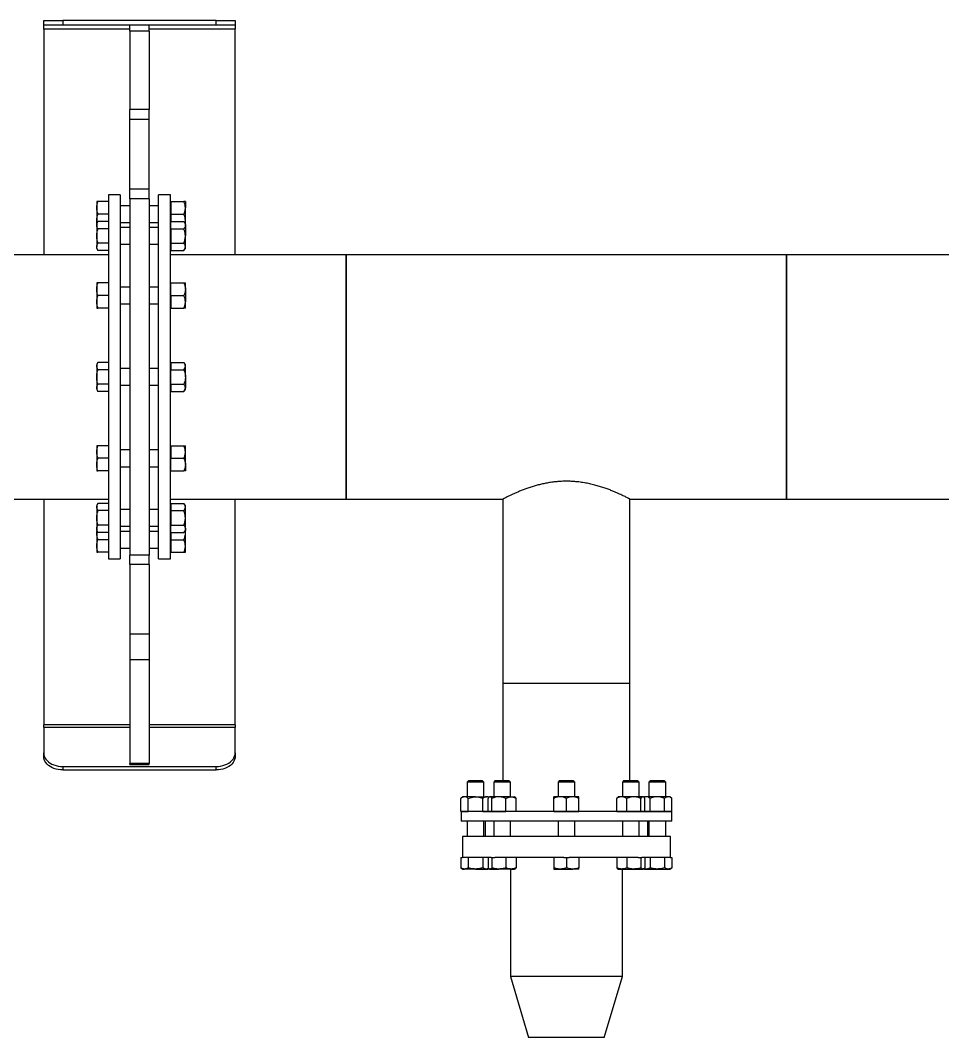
# Model space of a CAD drawing. Header units: inches. Extents: x 0.9 to 28, y -4.2 to 11.7.
# Drawn here: x 11.15 to 11.651, y 11.141 to 11.695 of the extents above; entities that cross this region are included whole.
import ezdxf

# ---------------------------------------------------------------- set-up
doc = ezdxf.new("R2010")
doc.units = ezdxf.units.IN
doc.header["$MEASUREMENT"] = 0

msp = doc.modelspace()

# ---------------------------------------------------------------- linework, layer by layer
at = {"color": 7, "linetype": 'Continuous', "lineweight": 25}
for p, q in [((11.16226, 11.69191), (11.16226, 11.69452)), ((11.16226, 11.69452), (11.17268, 11.69452)), ((11.17268, 11.69191), (11.16226, 11.69191)), ((11.16226, 11.68972), (11.16226, 11.69191)), ((11.17268, 11.69452), (11.17268, 11.69191)), ((11.25601, 11.69452), (11.17268, 11.69452)), ((11.25601, 11.69191), (11.17268, 11.69191)), ((11.20914, 11.68855), (11.20914, 11.69191)), ((11.21955, 11.68855), (11.21955, 11.69191)), ((11.25601, 11.69191), (11.25601, 11.69452)), ((11.25601, 11.69452), (11.26643, 11.69452)), ((11.26643, 11.69191), (11.25601, 11.69191)), ((11.26643, 11.69452), (11.26643, 11.69191)), ((11.26643, 11.69191), (11.26643, 11.68972)), ((11.16226, 11.68972), (11.16226, 11.56697)), ((11.20914, 11.68972), (11.16226, 11.68972)), ((11.21955, 11.68855), (11.20914, 11.68855)), ((11.20914, 11.68855), (11.20914, 11.64606)), ((11.26643, 11.68972), (11.21955, 11.68972)), ((11.21955, 11.68855), (11.21955, 11.64606)), ((11.26643, 11.56697), (11.26643, 11.68972)), ((11.21955, 11.64606), (11.20914, 11.64606)), ((11.20914, 11.64053), (11.20914, 11.64606)), ((11.21955, 11.64053), (11.21955, 11.64606)), ((11.21955, 11.64053), (11.20914, 11.64053)), ((11.20914, 11.60263), (11.20914, 11.64053)), ((11.21955, 11.60263), (11.21955, 11.64053)), ((11.20393, 11.59952), (11.19742, 11.59952)), ((11.19742, 11.59952), (11.19742, 11.40161)), ((11.20393, 11.59952), (11.20393, 11.40161)), ((11.21955, 11.60263), (11.20914, 11.60263)), ((11.20914, 11.59752), (11.20914, 11.60263)), ((11.21955, 11.59752), (11.21955, 11.60263)), ((11.23127, 11.59952), (11.22476, 11.59952)), ((11.22476, 11.40161), (11.22476, 11.59952)), ((11.23127, 11.40161), (11.23127, 11.59952)), ((11.19113, 11.59594), (11.19113, 11.59252)), ((11.19113, 11.59252), (11.19113, 11.58569)), ((11.19742, 11.59594), (11.19174, 11.59594)), ((11.20914, 11.59366), (11.20393, 11.59366)), ((11.21955, 11.59752), (11.20914, 11.59752)), ((11.20914, 11.59752), (11.20914, 11.40361)), ((11.21955, 11.59752), (11.21955, 11.40361)), ((11.22476, 11.59366), (11.21955, 11.59366)), ((11.23144, 11.59594), (11.23127, 11.59594)), ((11.23144, 11.59594), (11.23144, 11.59252)), ((11.23144, 11.59594), (11.23844, 11.59594)), ((11.23144, 11.59252), (11.23144, 11.58911)), ((11.23936, 11.59594), (11.23936, 11.59252)), ((11.23936, 11.58569), (11.23936, 11.59252)), ((11.19742, 11.58911), (11.19174, 11.58911)), ((11.23144, 11.58911), (11.23844, 11.58911)), ((11.23144, 11.58911), (11.23144, 11.58569)), ((11.19126, 11.58431), (11.19113, 11.58569)), ((11.19113, 11.58408), (11.19113, 11.58569)), ((11.19174, 11.58514), (11.19113, 11.58408)), ((11.19113, 11.58408), (11.19113, 11.58316)), ((11.19113, 11.58316), (11.19113, 11.57724)), ((11.19742, 11.58514), (11.19174, 11.58514)), ((11.19742, 11.58119), (11.19174, 11.58119)), ((11.20393, 11.58455), (11.20914, 11.58455)), ((11.20914, 11.5818), (11.20393, 11.5818)), ((11.21955, 11.58455), (11.22476, 11.58455)), ((11.22476, 11.5818), (11.21955, 11.5818)), ((11.23144, 11.58408), (11.23127, 11.58408)), ((11.23144, 11.58569), (11.23144, 11.58514)), ((11.23144, 11.58316), (11.23144, 11.58514)), ((11.23144, 11.58514), (11.23844, 11.58514)), ((11.23144, 11.58119), (11.23144, 11.58316)), ((11.23144, 11.58119), (11.23144, 11.57724)), ((11.23144, 11.58119), (11.23844, 11.58119)), ((11.23936, 11.58408), (11.23844, 11.58514)), ((11.23936, 11.58408), (11.23936, 11.58569)), ((11.23936, 11.58316), (11.23936, 11.58408)), ((11.23936, 11.58316), (11.23936, 11.57724)), ((11.19113, 11.57724), (11.19113, 11.57133)), ((11.23144, 11.57724), (11.23144, 11.5733)), ((11.23936, 11.57133), (11.23936, 11.57724)), ((11.19113, 11.57041), (11.19113, 11.57133)), ((11.19113, 11.57041), (11.19174, 11.56935)), ((11.19742, 11.5733), (11.19174, 11.5733)), ((11.20393, 11.57269), (11.20914, 11.57269)), ((11.21955, 11.57269), (11.22476, 11.57269)), ((11.23127, 11.57041), (11.23144, 11.57041)), ((11.23144, 11.5733), (11.23844, 11.5733)), ((11.23144, 11.5733), (11.23144, 11.57133)), ((11.23144, 11.57133), (11.23144, 11.56935)), ((11.23844, 11.56935), (11.23936, 11.57041)), ((11.23936, 11.57041), (11.23936, 11.57133)), ((11.19742, 11.56697), (11.10185, 11.56697)), ((11.19742, 11.56935), (11.19174, 11.56935)), ((11.32685, 11.56697), (11.23127, 11.56697)), ((11.23144, 11.56935), (11.23844, 11.56935)), ((11.56643, 11.56697), (11.32685, 11.56697)), ((11.32685, 11.56697), (11.32685, 11.50057)), ((11.32685, 11.43416), (11.32685, 11.56697)), ((11.79143, 11.56697), (11.56643, 11.56697)), ((11.56643, 11.43416), (11.56643, 11.56697)), ((11.56643, 11.56697), (11.56643, 11.50057)), ((11.19113, 11.55167), (11.19113, 11.54825)), ((11.19113, 11.54825), (11.19113, 11.54142)), ((11.19742, 11.55167), (11.19174, 11.55167)), ((11.20914, 11.54939), (11.20393, 11.54939)), ((11.22476, 11.54939), (11.21955, 11.54939)), ((11.23144, 11.55167), (11.23127, 11.55167)), ((11.23144, 11.54825), (11.23144, 11.55167)), ((11.23144, 11.55167), (11.23844, 11.55167)), ((11.23144, 11.54484), (11.23144, 11.54825)), ((11.23936, 11.54825), (11.23936, 11.55167)), ((11.23936, 11.54825), (11.23936, 11.54142)), ((11.19742, 11.54484), (11.19174, 11.54484)), ((11.23144, 11.54484), (11.23144, 11.54142)), ((11.23144, 11.54484), (11.23844, 11.54484)), ((11.19113, 11.54142), (11.19113, 11.538)), ((11.19742, 11.538), (11.19174, 11.538)), ((11.20393, 11.54028), (11.20914, 11.54028)), ((11.21955, 11.54028), (11.22476, 11.54028)), ((11.23127, 11.538), (11.23144, 11.538)), ((11.23144, 11.54142), (11.23144, 11.538)), ((11.23144, 11.538), (11.23844, 11.538)), ((11.23936, 11.538), (11.23936, 11.54142)), ((11.19174, 11.50846), (11.19113, 11.5074)), ((11.19113, 11.5074), (11.19113, 11.50648)), ((11.19113, 11.50648), (11.19113, 11.50057)), ((11.19742, 11.50846), (11.19174, 11.50846)), ((11.19742, 11.50451), (11.19174, 11.50451)), ((11.20914, 11.50512), (11.20393, 11.50512)), ((11.22476, 11.50512), (11.21955, 11.50512)), ((11.23144, 11.5074), (11.23127, 11.5074)), ((11.23144, 11.50846), (11.23144, 11.50648)), ((11.23144, 11.50846), (11.23844, 11.50846)), ((11.23144, 11.50648), (11.23144, 11.50451)), ((11.23144, 11.50057), (11.23144, 11.50451)), ((11.23144, 11.50451), (11.23844, 11.50451)), ((11.23936, 11.5074), (11.23844, 11.50846)), ((11.23936, 11.50648), (11.23936, 11.5074)), ((11.23936, 11.50057), (11.23936, 11.50648)), ((11.19113, 11.50057), (11.19113, 11.49465)), ((11.23144, 11.49662), (11.23144, 11.50057)), ((11.23936, 11.50057), (11.23936, 11.49465)), ((11.32685, 11.50057), (11.32685, 11.43416)), ((11.56643, 11.50057), (11.56643, 11.43416)), ((11.19113, 11.49465), (11.19113, 11.49373)), ((11.19113, 11.49373), (11.19174, 11.49267)), ((11.19742, 11.49662), (11.19174, 11.49662)), ((11.19742, 11.49267), (11.19174, 11.49267)), ((11.20393, 11.49601), (11.20914, 11.49601)), ((11.21955, 11.49601), (11.22476, 11.49601)), ((11.23127, 11.49373), (11.23144, 11.49373)), ((11.23144, 11.49662), (11.23144, 11.49465)), ((11.23144, 11.49662), (11.23844, 11.49662)), ((11.23144, 11.49465), (11.23144, 11.49267)), ((11.23144, 11.49267), (11.23844, 11.49267)), ((11.23844, 11.49267), (11.23936, 11.49373)), ((11.23936, 11.49373), (11.23936, 11.49465)), ((11.19113, 11.46313), (11.19113, 11.45971)), ((11.19113, 11.45971), (11.19113, 11.45288)), ((11.19742, 11.46313), (11.19174, 11.46313)), ((11.20914, 11.46085), (11.20393, 11.46085)), ((11.22476, 11.46085), (11.21955, 11.46085)), ((11.23144, 11.46313), (11.23127, 11.46313)), ((11.23144, 11.46313), (11.23144, 11.45971)), ((11.23144, 11.46313), (11.23844, 11.46313)), ((11.23144, 11.45971), (11.23144, 11.45629)), ((11.23936, 11.45971), (11.23936, 11.46313)), ((11.23936, 11.45288), (11.23936, 11.45971)), ((11.19742, 11.45629), (11.19174, 11.45629)), ((11.23144, 11.45629), (11.23844, 11.45629)), ((11.23144, 11.45288), (11.23144, 11.45629)), ((11.19113, 11.45288), (11.19113, 11.44946)), ((11.19742, 11.44946), (11.19174, 11.44946)), ((11.20393, 11.45174), (11.20914, 11.45174)), ((11.21955, 11.45174), (11.22476, 11.45174)), ((11.23127, 11.44946), (11.23144, 11.44946)), ((11.23144, 11.44946), (11.23144, 11.45288)), ((11.23144, 11.44946), (11.23844, 11.44946)), ((11.23936, 11.45288), (11.23936, 11.44946)), ((11.10185, 11.43416), (11.19742, 11.43416)), ((11.16226, 11.43416), (11.16226, 11.31141)), ((11.19174, 11.43178), (11.19113, 11.43072)), ((11.19742, 11.43178), (11.19174, 11.43178)), ((11.23127, 11.43416), (11.32685, 11.43416)), ((11.23144, 11.43178), (11.23144, 11.4298)), ((11.23144, 11.43178), (11.23844, 11.43178)), ((11.23936, 11.43072), (11.23844, 11.43178)), ((11.26643, 11.31141), (11.26643, 11.43416)), ((11.32685, 11.43416), (11.41216, 11.43416)), ((11.41213, 11.43417), (11.41213, 11.3339)), ((11.48111, 11.43416), (11.56643, 11.43416)), ((11.48114, 11.3339), (11.48114, 11.43417)), ((11.56643, 11.43416), (11.79143, 11.43416)), ((11.19113, 11.43072), (11.19113, 11.4298)), ((11.19113, 11.4298), (11.19113, 11.42389)), ((11.19742, 11.42783), (11.19174, 11.42783)), ((11.20914, 11.42844), (11.20393, 11.42844)), ((11.22476, 11.42844), (11.21955, 11.42844)), ((11.23144, 11.43072), (11.23127, 11.43072)), ((11.23144, 11.4298), (11.23144, 11.42783)), ((11.23144, 11.42783), (11.23144, 11.42389)), ((11.23144, 11.42783), (11.23844, 11.42783)), ((11.23936, 11.4298), (11.23936, 11.43072)), ((11.23936, 11.42389), (11.23936, 11.4298)), ((11.19113, 11.42389), (11.19113, 11.41797)), ((11.23144, 11.42389), (11.23144, 11.41994)), ((11.23936, 11.41797), (11.23936, 11.42389)), ((11.19113, 11.41797), (11.19113, 11.41705)), ((11.19113, 11.41705), (11.19174, 11.416)), ((11.19113, 11.41705), (11.19113, 11.41544)), ((11.19113, 11.41544), (11.19113, 11.40861)), ((11.19742, 11.41994), (11.19174, 11.41994)), ((11.19742, 11.416), (11.19174, 11.416)), ((11.20393, 11.41933), (11.20914, 11.41933)), ((11.20914, 11.41658), (11.20393, 11.41658)), ((11.21955, 11.41933), (11.22476, 11.41933)), ((11.22476, 11.41658), (11.21955, 11.41658)), ((11.23127, 11.41705), (11.23144, 11.41705)), ((11.23144, 11.41994), (11.23844, 11.41994)), ((11.23144, 11.41797), (11.23144, 11.41994)), ((11.23144, 11.416), (11.23144, 11.41797)), ((11.23144, 11.416), (11.23144, 11.41544)), ((11.23144, 11.416), (11.23844, 11.416)), ((11.23144, 11.41544), (11.23144, 11.41202)), ((11.23844, 11.416), (11.23936, 11.41705)), ((11.23936, 11.41544), (11.23919, 11.41686)), ((11.23936, 11.41797), (11.23936, 11.41705)), ((11.23936, 11.41544), (11.23936, 11.41705)), ((11.23936, 11.40861), (11.23936, 11.41544)), ((11.19742, 11.41202), (11.19174, 11.41202)), ((11.23144, 11.41202), (11.23144, 11.40861)), ((11.23144, 11.41202), (11.23844, 11.41202)), ((11.19113, 11.40861), (11.19113, 11.40519)), ((11.19742, 11.40519), (11.19174, 11.40519)), ((11.20393, 11.40747), (11.20914, 11.40747)), ((11.21955, 11.40747), (11.22476, 11.40747)), ((11.23127, 11.40519), (11.23144, 11.40519)), ((11.23144, 11.40861), (11.23144, 11.40519)), ((11.23144, 11.40519), (11.23844, 11.40519)), ((11.23936, 11.40519), (11.23936, 11.40861)), ((11.19742, 11.40161), (11.20393, 11.40161)), ((11.21955, 11.40361), (11.20914, 11.40361)), ((11.20914, 11.3985), (11.20914, 11.40361)), ((11.21955, 11.3985), (11.21955, 11.40361)), ((11.22476, 11.40161), (11.23127, 11.40161)), ((11.21955, 11.3985), (11.20914, 11.3985)), ((11.20914, 11.3985), (11.20914, 11.3606)), ((11.21955, 11.3985), (11.21955, 11.3606)), ((11.21955, 11.3606), (11.20914, 11.3606)), ((11.20914, 11.3606), (11.20914, 11.34665)), ((11.21955, 11.3606), (11.21955, 11.34665)), ((11.21955, 11.34665), (11.20914, 11.34665)), ((11.20914, 11.34665), (11.20914, 11.29036)), ((11.21955, 11.34665), (11.21955, 11.29036)), ((11.41213, 11.3339), (11.41213, 11.28088)), ((11.48114, 11.3339), (11.41213, 11.3339)), ((11.44664, 11.3339), (11.41213, 11.3339)), ((11.48114, 11.3339), (11.44664, 11.3339)), ((11.48114, 11.28088), (11.48114, 11.3339)), ((11.16226, 11.30986), (11.16226, 11.31141)), ((11.20914, 11.31141), (11.16226, 11.31141)), ((11.26643, 11.31141), (11.21955, 11.31141)), ((11.26643, 11.31141), (11.26643, 11.30986)), ((11.16226, 11.30986), (11.16226, 11.29603)), ((11.20914, 11.30986), (11.16226, 11.30986)), ((11.26643, 11.30986), (11.21955, 11.30986)), ((11.26643, 11.29603), (11.26643, 11.30986)), ((11.16226, 11.29419), (11.16226, 11.29603)), ((11.26643, 11.29603), (11.26643, 11.29419)), ((11.17268, 11.28866), (11.25601, 11.28866)), ((11.17268, 11.28866), (11.17268, 11.28682)), ((11.21955, 11.29036), (11.20914, 11.29036)), ((11.20914, 11.2898), (11.20914, 11.29036)), ((11.20914, 11.2898), (11.21955, 11.2898)), ((11.21955, 11.2898), (11.21955, 11.29036)), ((11.25601, 11.28682), (11.25601, 11.28866)), ((11.17268, 11.28682), (11.25601, 11.28682)), ((11.39329, 11.28088), (11.3926, 11.28019)), ((11.3926, 11.28019), (11.3926, 11.27219)), ((11.39716, 11.28019), (11.3926, 11.28019)), ((11.39716, 11.28088), (11.39329, 11.28088)), ((11.40103, 11.28088), (11.39716, 11.28088)), ((11.40172, 11.28019), (11.39716, 11.28019)), ((11.40172, 11.28019), (11.40103, 11.28088)), ((11.40172, 11.27219), (11.40172, 11.28019)), ((11.40778, 11.28088), (11.40709, 11.28019)), ((11.40709, 11.28019), (11.40709, 11.27219)), ((11.41487, 11.28019), (11.40709, 11.28019)), ((11.41439, 11.28088), (11.40778, 11.28088)), ((11.41552, 11.28088), (11.41439, 11.28088)), ((11.41621, 11.28019), (11.41487, 11.28019)), ((11.41621, 11.28019), (11.41552, 11.28088)), ((11.41621, 11.27219), (11.41621, 11.28019)), ((11.44277, 11.28088), (11.44208, 11.28019)), ((11.44208, 11.28019), (11.44208, 11.27219)), ((11.45119, 11.28019), (11.44208, 11.28019)), ((11.45051, 11.28088), (11.44277, 11.28088)), ((11.45119, 11.28019), (11.45051, 11.28088)), ((11.45119, 11.27219), (11.45119, 11.28019)), ((11.47776, 11.28088), (11.47707, 11.28019)), ((11.47707, 11.28019), (11.47707, 11.27219)), ((11.48618, 11.28019), (11.47707, 11.28019)), ((11.48549, 11.28088), (11.47776, 11.28088)), ((11.48618, 11.28019), (11.48549, 11.28088)), ((11.48618, 11.27219), (11.48618, 11.28019)), ((11.49225, 11.28088), (11.49156, 11.28019)), ((11.49156, 11.28019), (11.49156, 11.27219)), ((11.50067, 11.28019), (11.49156, 11.28019)), ((11.49998, 11.28088), (11.49225, 11.28088)), ((11.50067, 11.28019), (11.49998, 11.28088)), ((11.50067, 11.27219), (11.50067, 11.28019)), ((11.39032, 11.27219), (11.38927, 11.27128)), ((11.38927, 11.26427), (11.38927, 11.27128)), ((11.39124, 11.27219), (11.39032, 11.27219)), ((11.39716, 11.27219), (11.39124, 11.27219)), ((11.39321, 11.26427), (11.39321, 11.27128)), ((11.39716, 11.27219), (11.40308, 11.27219)), ((11.4011, 11.26427), (11.4011, 11.27128)), ((11.40399, 11.27219), (11.40308, 11.27219)), ((11.40443, 11.27181), (11.40399, 11.27219)), ((11.40403, 11.26427), (11.40403, 11.27128)), ((11.40482, 11.27219), (11.40457, 11.27198)), ((11.40505, 11.27219), (11.40482, 11.27219)), ((11.40988, 11.27219), (11.40505, 11.27219)), ((11.40607, 11.26427), (11.40607, 11.27128)), ((11.41648, 11.27219), (11.40988, 11.27219)), ((11.41369, 11.26427), (11.41369, 11.27128)), ((11.41648, 11.27219), (11.41848, 11.27219)), ((11.41873, 11.27198), (11.41848, 11.27219)), ((11.41927, 11.26427), (11.41927, 11.27128)), ((11.44322, 11.27219), (11.4398, 11.27219)), ((11.4398, 11.26427), (11.4398, 11.27128)), ((11.45005, 11.27219), (11.44322, 11.27219)), ((11.44664, 11.26427), (11.44664, 11.27128)), ((11.45347, 11.27219), (11.45005, 11.27219)), ((11.45347, 11.26427), (11.45347, 11.27128)), ((11.474, 11.26427), (11.474, 11.27128)), ((11.47479, 11.27219), (11.47454, 11.27197)), ((11.47679, 11.27219), (11.47479, 11.27219)), ((11.48339, 11.27219), (11.47679, 11.27219)), ((11.47958, 11.26427), (11.47958, 11.27128)), ((11.48822, 11.27219), (11.48339, 11.27219)), ((11.4872, 11.26427), (11.4872, 11.27128)), ((11.48846, 11.27219), (11.48822, 11.27219)), ((11.48871, 11.27197), (11.48846, 11.27219)), ((11.48928, 11.27219), (11.48885, 11.27181)), ((11.48925, 11.26427), (11.48925, 11.27128)), ((11.4902, 11.27219), (11.48928, 11.27219)), ((11.49612, 11.27219), (11.4902, 11.27219)), ((11.49217, 11.26427), (11.49217, 11.27128)), ((11.50203, 11.27219), (11.49612, 11.27219)), ((11.50006, 11.26427), (11.50006, 11.27128)), ((11.50295, 11.27219), (11.50203, 11.27219)), ((11.50401, 11.27128), (11.50295, 11.27219)), ((11.50401, 11.26427), (11.50401, 11.27128)), ((11.38927, 11.26427), (11.39124, 11.26427)), ((11.38935, 11.26411), (11.38935, 11.2589)), ((11.50393, 11.26411), (11.38935, 11.26411)), ((11.39032, 11.26427), (11.39032, 11.26411)), ((11.39124, 11.26427), (11.39321, 11.26427)), ((11.39716, 11.26427), (11.39321, 11.26427)), ((11.4011, 11.26427), (11.39716, 11.26427)), ((11.4011, 11.26427), (11.40308, 11.26427)), ((11.40308, 11.26427), (11.40403, 11.26427)), ((11.40399, 11.26411), (11.40399, 11.26427)), ((11.40403, 11.26427), (11.40505, 11.26427)), ((11.40482, 11.26427), (11.40482, 11.26411)), ((11.40505, 11.26427), (11.40607, 11.26427)), ((11.40607, 11.26427), (11.40988, 11.26427)), ((11.40988, 11.26427), (11.41369, 11.26427)), ((11.41648, 11.26427), (11.41369, 11.26427)), ((11.41927, 11.26427), (11.41648, 11.26427)), ((11.41848, 11.26411), (11.41848, 11.26427)), ((11.4398, 11.26427), (11.4398, 11.26411)), ((11.4398, 11.26427), (11.44322, 11.26427)), ((11.44322, 11.26427), (11.44664, 11.26427)), ((11.44664, 11.26427), (11.45005, 11.26427)), ((11.45005, 11.26427), (11.45347, 11.26427)), ((11.45347, 11.26411), (11.45347, 11.26427)), ((11.474, 11.26427), (11.47679, 11.26427)), ((11.47479, 11.26427), (11.47479, 11.26411)), ((11.47679, 11.26427), (11.47958, 11.26427)), ((11.47958, 11.26427), (11.48339, 11.26427)), ((11.48339, 11.26427), (11.4872, 11.26427)), ((11.4872, 11.26427), (11.48822, 11.26427)), ((11.48822, 11.26427), (11.48925, 11.26427)), ((11.48846, 11.26411), (11.48846, 11.26427)), ((11.48925, 11.26427), (11.4902, 11.26427)), ((11.48928, 11.26427), (11.48928, 11.26411)), ((11.4902, 11.26427), (11.49217, 11.26427)), ((11.49217, 11.26427), (11.49612, 11.26427)), ((11.49612, 11.26427), (11.50006, 11.26427)), ((11.50006, 11.26427), (11.50203, 11.26427)), ((11.50203, 11.26427), (11.50401, 11.26427)), ((11.50295, 11.26411), (11.50295, 11.26427)), ((11.50393, 11.2589), (11.50393, 11.26411)), ((11.50393, 11.2589), (11.38935, 11.2589)), ((11.3926, 11.2589), (11.3926, 11.25057)), ((11.40172, 11.25057), (11.40172, 11.2589)), ((11.40237, 11.2589), (11.40237, 11.25057)), ((11.40709, 11.2589), (11.40709, 11.25057)), ((11.41621, 11.25057), (11.41621, 11.2589)), ((11.44208, 11.2589), (11.44208, 11.25057)), ((11.45119, 11.25057), (11.45119, 11.2589)), ((11.47707, 11.2589), (11.47707, 11.25057)), ((11.48618, 11.25057), (11.48618, 11.2589)), ((11.49091, 11.25057), (11.49091, 11.2589)), ((11.49156, 11.2589), (11.49156, 11.25057)), ((11.50067, 11.25057), (11.50067, 11.2589)), ((11.39008, 11.25057), (11.39008, 11.23921)), ((11.5032, 11.25057), (11.39008, 11.25057)), ((11.5032, 11.23921), (11.5032, 11.25057)), ((11.38927, 11.23921), (11.38927, 11.23353)), ((11.38927, 11.23921), (11.39009, 11.23921)), ((11.40564, 11.23921), (11.39009, 11.23921)), ((11.39321, 11.23921), (11.39321, 11.23353)), ((11.4011, 11.23921), (11.4011, 11.23353)), ((11.40403, 11.23921), (11.40403, 11.23353)), ((11.40564, 11.23921), (11.40607, 11.23921)), ((11.40607, 11.23921), (11.40607, 11.23353)), ((11.40607, 11.23921), (11.40767, 11.23921)), ((11.44521, 11.23921), (11.40767, 11.23921)), ((11.41369, 11.23921), (11.41369, 11.23353)), ((11.41927, 11.23921), (11.41927, 11.23353)), ((11.4398, 11.23921), (11.4398, 11.23353)), ((11.44521, 11.23921), (11.44664, 11.23921)), ((11.44664, 11.23921), (11.44664, 11.23353)), ((11.44664, 11.23921), (11.44807, 11.23921)), ((11.48561, 11.23921), (11.44807, 11.23921)), ((11.45347, 11.23921), (11.45347, 11.23353)), ((11.474, 11.23921), (11.474, 11.23353)), ((11.47958, 11.23921), (11.47958, 11.23353)), ((11.48561, 11.23921), (11.4872, 11.23921)), ((11.4872, 11.23921), (11.4872, 11.23353)), ((11.4872, 11.23921), (11.48763, 11.23921)), ((11.50318, 11.23921), (11.48763, 11.23921)), ((11.48925, 11.23921), (11.48925, 11.23353)), ((11.49217, 11.23921), (11.49217, 11.23353)), ((11.50006, 11.23921), (11.50006, 11.23353)), ((11.50318, 11.23921), (11.50401, 11.23921)), ((11.50401, 11.23921), (11.50401, 11.23353)), ((11.38927, 11.23353), (11.39032, 11.23292)), ((11.39032, 11.23292), (11.39124, 11.23292)), ((11.39716, 11.23292), (11.39124, 11.23292)), ((11.39716, 11.23292), (11.40308, 11.23292)), ((11.40308, 11.23292), (11.40399, 11.23292)), ((11.40399, 11.23292), (11.40443, 11.23317)), ((11.40457, 11.23306), (11.40482, 11.23292)), ((11.40482, 11.23292), (11.40505, 11.23292)), ((11.40505, 11.23292), (11.40988, 11.23292)), ((11.41648, 11.23292), (11.40988, 11.23292)), ((11.41617, 11.23292), (11.41617, 11.17452)), ((11.41648, 11.23292), (11.41848, 11.23292)), ((11.41848, 11.23292), (11.41873, 11.23306)), ((11.4398, 11.23292), (11.44322, 11.23292)), ((11.44322, 11.23292), (11.45005, 11.23292)), ((11.45347, 11.23292), (11.45005, 11.23292)), ((11.47454, 11.23306), (11.47479, 11.23292)), ((11.47479, 11.23292), (11.47679, 11.23292)), ((11.47679, 11.23292), (11.48339, 11.23292)), ((11.47711, 11.17452), (11.47711, 11.23292)), ((11.48339, 11.23292), (11.48822, 11.23292)), ((11.48846, 11.23292), (11.48822, 11.23292)), ((11.48846, 11.23292), (11.4887, 11.23306)), ((11.48884, 11.23317), (11.48928, 11.23292)), ((11.48928, 11.23292), (11.4902, 11.23292)), ((11.4902, 11.23292), (11.49612, 11.23292)), ((11.49612, 11.23292), (11.50203, 11.23292)), ((11.50203, 11.23292), (11.50295, 11.23292)), ((11.50295, 11.23292), (11.50401, 11.23353)), ((11.41617, 11.17452), (11.42606, 11.14119)), ((11.47711, 11.17452), (11.41617, 11.17452)), ((11.46722, 11.14119), (11.47711, 11.17452)), ((11.46722, 11.14119), (11.42606, 11.14119))]:
    msp.add_line(p, q, dxfattribs=at)
at = {"color": 7, "linetype": 'Continuous', "lineweight": 25, "flags": 128}
for points in [[(11.16226, 11.29603), (11.16234, 11.29514), (11.16256, 11.29427), (11.16294, 11.29342), (11.16346, 11.29261), (11.16411, 11.29185), (11.16488, 11.29115), (11.16577, 11.29052), (11.16676, 11.28997), (11.16784, 11.28951), (11.16899, 11.28914), (11.17019, 11.28888), (11.17142, 11.28872), (11.17268, 11.28866)], [(11.17268, 11.28682), (11.17142, 11.28688), (11.17019, 11.28704), (11.16899, 11.2873), (11.16784, 11.28767), (11.16676, 11.28813), (11.16577, 11.28868), (11.16488, 11.2893), (11.16411, 11.29), (11.16346, 11.29077), (11.16294, 11.29158), (11.16256, 11.29243), (11.16234, 11.2933), (11.16226, 11.29419)], [(11.25601, 11.28866), (11.25727, 11.28872), (11.25851, 11.28888), (11.25971, 11.28914), (11.26085, 11.28951), (11.26193, 11.28997), (11.26292, 11.29052), (11.26381, 11.29115), (11.26458, 11.29185), (11.26524, 11.29261), (11.26575, 11.29342), (11.26613, 11.29427), (11.26635, 11.29514), (11.26643, 11.29603)], [(11.26643, 11.29419), (11.26635, 11.2933), (11.26613, 11.29243), (11.26575, 11.29158), (11.26524, 11.29077), (11.26458, 11.29), (11.26381, 11.2893), (11.26292, 11.28868), (11.26193, 11.28813), (11.26085, 11.28767), (11.25971, 11.2873), (11.25851, 11.28704), (11.25727, 11.28688), (11.25601, 11.28682)]]:
    msp.add_lwpolyline(points, dxfattribs=at)
at = {"color": 7, "linetype": 'Continuous', "lineweight": 25}
for points, knots in [([(11.19113, 11.59252), (11.19113, 11.5926), (11.19113, 11.59322), (11.19127, 11.59437), (11.19158, 11.59542), (11.19174, 11.59594)], [0, 0, 0, 0, 0.070106, 0.530793, 1, 1, 1, 1]), ([(11.19174, 11.59594), (11.19161, 11.59594), (11.19135, 11.59594), (11.19115, 11.59594), (11.19113, 11.59594), (11.19113, 11.59594)], [0, 0, 0, 0, 0.380593, 0.764784, 1, 1, 1, 1]), ([(11.19174, 11.58911), (11.19157, 11.58966), (11.19122, 11.59078), (11.19116, 11.59194), (11.19113, 11.59252)], [0, 0, 0, 0, 0.495458, 1, 1, 1, 1]), ([(11.23936, 11.59252), (11.23932, 11.593), (11.23925, 11.59397), (11.23884, 11.59511), (11.23853, 11.59575), (11.23844, 11.59594)], [0, 0, 0, 0, 0.406045, 0.826762, 1, 1, 1, 1]), ([(11.23936, 11.59594), (11.23935, 11.59594), (11.23935, 11.59594), (11.2392, 11.59594), (11.23883, 11.59594), (11.23854, 11.59594), (11.23844, 11.59594)], [0, 0, 0, 0, 0.066254, 0.434887, 0.81404, 1, 1, 1, 1]), ([(11.23844, 11.58911), (11.23868, 11.58964), (11.23917, 11.59072), (11.23935, 11.5919), (11.23936, 11.59251), (11.23936, 11.59252)], [0, 0, 0, 0, 0.484195, 0.986027, 1, 1, 1, 1]), ([(11.19113, 11.58569), (11.19113, 11.58577), (11.19113, 11.58638), (11.19127, 11.58754), (11.19158, 11.58858), (11.19174, 11.58911)], [0, 0, 0, 0, 0.070106, 0.530793, 1, 1, 1, 1]), ([(11.23936, 11.58569), (11.23932, 11.58617), (11.23925, 11.58714), (11.23884, 11.58827), (11.23853, 11.58892), (11.23844, 11.58911)], [0, 0, 0, 0, 0.4060447, 0.8267624, 1, 1, 1, 1]), ([(11.19113, 11.58316), (11.19115, 11.58342), (11.19119, 11.58395), (11.19145, 11.5846), (11.19166, 11.585), (11.19174, 11.58514)], [0, 0, 0, 0, 0.389448, 0.784719, 1, 1, 1, 1]), ([(11.19174, 11.58119), (11.19161, 11.58144), (11.19135, 11.58193), (11.19115, 11.58259), (11.19113, 11.58301), (11.19113, 11.58316)], [0, 0, 0, 0, 0.380593, 0.764784, 1, 1, 1, 1]), ([(11.19113, 11.57724), (11.19113, 11.57734), (11.19113, 11.57805), (11.19127, 11.57938), (11.19158, 11.58058), (11.19174, 11.58119)], [0, 0, 0, 0, 0.070106, 0.530793, 1, 1, 1, 1]), ([(11.23844, 11.58514), (11.23858, 11.58497), (11.2389, 11.58457), (11.23927, 11.58391), (11.23933, 11.58342), (11.23936, 11.58316)], [0, 0, 0, 0, 0.2654708, 0.6280788, 1, 1, 1, 1]), ([(11.23936, 11.58316), (11.23935, 11.58312), (11.23935, 11.58282), (11.2392, 11.58227), (11.23883, 11.58166), (11.23854, 11.58131), (11.23844, 11.58119)], [0, 0, 0, 0, 0.066254, 0.434887, 0.81404, 1, 1, 1, 1]), ([(11.23936, 11.57724), (11.23932, 11.5778), (11.23925, 11.57892), (11.23884, 11.58023), (11.23853, 11.58097), (11.23844, 11.58119)], [0, 0, 0, 0, 0.406045, 0.826762, 1, 1, 1, 1]), ([(11.23915, 11.58431), (11.23925, 11.58475), (11.23936, 11.58521), (11.23936, 11.58567), (11.23936, 11.58569)], [0, 0, 0, 0, 0.964532, 1, 1, 1, 1]), ([(11.19174, 11.5733), (11.19157, 11.57394), (11.19122, 11.57523), (11.19116, 11.57657), (11.19113, 11.57724)], [0, 0, 0, 0, 0.495458, 1, 1, 1, 1]), ([(11.23844, 11.5733), (11.23868, 11.57391), (11.23917, 11.57516), (11.23935, 11.57653), (11.23936, 11.57723), (11.23936, 11.57724)], [0, 0, 0, 0, 0.484195, 0.986027, 1, 1, 1, 1]), ([(11.19113, 11.57133), (11.19113, 11.57137), (11.19113, 11.57173), (11.19127, 11.5724), (11.19158, 11.573), (11.19174, 11.5733)], [0, 0, 0, 0, 0.070106, 0.530793, 1, 1, 1, 1]), ([(11.19174, 11.56935), (11.19157, 11.56967), (11.19122, 11.57032), (11.19116, 11.57099), (11.19113, 11.57133)], [0, 0, 0, 0, 0.495458, 1, 1, 1, 1]), ([(11.23936, 11.57133), (11.23932, 11.5716), (11.23925, 11.57216), (11.23884, 11.57282), (11.23853, 11.57319), (11.23844, 11.5733)], [0, 0, 0, 0, 0.406045, 0.826762, 1, 1, 1, 1]), ([(11.23844, 11.56935), (11.23868, 11.56966), (11.23917, 11.57029), (11.23935, 11.57097), (11.23936, 11.57132), (11.23936, 11.57133)], [0, 0, 0, 0, 0.484195, 0.986027, 1, 1, 1, 1]), ([(11.19113, 11.54825), (11.19115, 11.5487), (11.19119, 11.54961), (11.19145, 11.55075), (11.19166, 11.55143), (11.19174, 11.55167)], [0, 0, 0, 0, 0.389448, 0.784719, 1, 1, 1, 1]), ([(11.19174, 11.55167), (11.19157, 11.55167), (11.19122, 11.55167), (11.19116, 11.55167), (11.19113, 11.55167)], [0, 0, 0, 0, 0.495458, 1, 1, 1, 1]), ([(11.19174, 11.54484), (11.19161, 11.54526), (11.19135, 11.54612), (11.19115, 11.54726), (11.19113, 11.54798), (11.19113, 11.54825)], [0, 0, 0, 0, 0.380593, 0.764784, 1, 1, 1, 1]), ([(11.23844, 11.55167), (11.23858, 11.55138), (11.2389, 11.5507), (11.23927, 11.54956), (11.23933, 11.54869), (11.23936, 11.54825)], [0, 0, 0, 0, 0.265471, 0.628079, 1, 1, 1, 1]), ([(11.23844, 11.55167), (11.23868, 11.55167), (11.23917, 11.55167), (11.23935, 11.55167), (11.23936, 11.55167), (11.23936, 11.55167)], [0, 0, 0, 0, 0.484195, 0.986027, 1, 1, 1, 1]), ([(11.23936, 11.54825), (11.23935, 11.54817), (11.23935, 11.54766), (11.2392, 11.54671), (11.23883, 11.54565), (11.23854, 11.54504), (11.23844, 11.54484)], [0, 0, 0, 0, 0.066254, 0.434887, 0.81404, 1, 1, 1, 1]), ([(11.19113, 11.54142), (11.19113, 11.5415), (11.19113, 11.54211), (11.19127, 11.54327), (11.19158, 11.54431), (11.19174, 11.54484)], [0, 0, 0, 0, 0.070106, 0.530793, 1, 1, 1, 1]), ([(11.23936, 11.54142), (11.23932, 11.5419), (11.23925, 11.54287), (11.23884, 11.544), (11.23853, 11.54465), (11.23844, 11.54484)], [0, 0, 0, 0, 0.406045, 0.826762, 1, 1, 1, 1]), ([(11.19174, 11.538), (11.19157, 11.53856), (11.19122, 11.53968), (11.19116, 11.54084), (11.19113, 11.54142)], [0, 0, 0, 0, 0.495458, 1, 1, 1, 1]), ([(11.19113, 11.538), (11.19113, 11.538), (11.19113, 11.538), (11.19127, 11.538), (11.19158, 11.538), (11.19174, 11.538)], [0, 0, 0, 0, 0.070106, 0.530793, 1, 1, 1, 1]), ([(11.23844, 11.538), (11.23868, 11.53853), (11.23917, 11.53962), (11.23935, 11.5408), (11.23936, 11.5414), (11.23936, 11.54142)], [0, 0, 0, 0, 0.484195, 0.986027, 1, 1, 1, 1]), ([(11.23936, 11.538), (11.23932, 11.538), (11.23925, 11.538), (11.23884, 11.538), (11.23853, 11.538), (11.23844, 11.538)], [0, 0, 0, 0, 0.406045, 0.826762, 1, 1, 1, 1]), ([(11.19113, 11.50648), (11.19113, 11.50653), (11.19113, 11.50688), (11.19127, 11.50755), (11.19158, 11.50815), (11.19174, 11.50846)], [0, 0, 0, 0, 0.070106, 0.530793, 1, 1, 1, 1]), ([(11.19174, 11.50451), (11.19157, 11.50483), (11.19122, 11.50548), (11.19116, 11.50615), (11.19113, 11.50648)], [0, 0, 0, 0, 0.495458, 1, 1, 1, 1]), ([(11.19113, 11.50057), (11.19115, 11.50109), (11.19119, 11.50213), (11.19145, 11.50345), (11.19166, 11.50423), (11.19174, 11.50451)], [0, 0, 0, 0, 0.389448, 0.784719, 1, 1, 1, 1]), ([(11.23936, 11.50648), (11.23932, 11.50676), (11.23925, 11.50732), (11.23884, 11.50797), (11.23853, 11.50835), (11.23844, 11.50846)], [0, 0, 0, 0, 0.406045, 0.826762, 1, 1, 1, 1]), ([(11.23844, 11.50451), (11.23868, 11.50482), (11.23917, 11.50544), (11.23935, 11.50612), (11.23936, 11.50647), (11.23936, 11.50648)], [0, 0, 0, 0, 0.484195, 0.986027, 1, 1, 1, 1]), ([(11.23844, 11.50451), (11.23858, 11.50418), (11.2389, 11.50339), (11.23927, 11.50207), (11.23933, 11.50107), (11.23936, 11.50057)], [0, 0, 0, 0, 0.265471, 0.628079, 1, 1, 1, 1]), ([(11.19174, 11.49662), (11.19161, 11.49711), (11.19135, 11.4981), (11.19115, 11.49942), (11.19113, 11.50025), (11.19113, 11.50057)], [0, 0, 0, 0, 0.380593, 0.764784, 1, 1, 1, 1]), ([(11.23936, 11.50057), (11.23935, 11.50048), (11.23935, 11.49988), (11.2392, 11.49878), (11.23883, 11.49756), (11.23854, 11.49685), (11.23844, 11.49662)], [0, 0, 0, 0, 0.066254, 0.434887, 0.81404, 1, 1, 1, 1]), ([(11.19113, 11.49465), (11.19113, 11.49469), (11.19113, 11.49505), (11.19127, 11.49572), (11.19158, 11.49632), (11.19174, 11.49662)], [0, 0, 0, 0, 0.070106, 0.530793, 1, 1, 1, 1]), ([(11.19174, 11.49267), (11.19157, 11.493), (11.19122, 11.49364), (11.19116, 11.49431), (11.19113, 11.49465)], [0, 0, 0, 0, 0.495458, 1, 1, 1, 1]), ([(11.23936, 11.49465), (11.23932, 11.49492), (11.23925, 11.49549), (11.23884, 11.49614), (11.23853, 11.49651), (11.23844, 11.49662)], [0, 0, 0, 0, 0.406045, 0.826762, 1, 1, 1, 1]), ([(11.23844, 11.49267), (11.23868, 11.49298), (11.23917, 11.49361), (11.23935, 11.49429), (11.23936, 11.49464), (11.23936, 11.49465)], [0, 0, 0, 0, 0.484195, 0.986027, 1, 1, 1, 1]), ([(11.19113, 11.45971), (11.19113, 11.45979), (11.19113, 11.46041), (11.19127, 11.46156), (11.19158, 11.4626), (11.19174, 11.46313)], [0, 0, 0, 0, 0.070106, 0.530793, 1, 1, 1, 1]), ([(11.19174, 11.46313), (11.19157, 11.46313), (11.19122, 11.46313), (11.19116, 11.46313), (11.19113, 11.46313)], [0, 0, 0, 0, 0.495458, 1, 1, 1, 1]), ([(11.19174, 11.45629), (11.19157, 11.45685), (11.19122, 11.45797), (11.19116, 11.45913), (11.19113, 11.45971)], [0, 0, 0, 0, 0.495458, 1, 1, 1, 1]), ([(11.23936, 11.45971), (11.23932, 11.46019), (11.23925, 11.46116), (11.23884, 11.46229), (11.23853, 11.46294), (11.23844, 11.46313)], [0, 0, 0, 0, 0.406045, 0.826762, 1, 1, 1, 1]), ([(11.23844, 11.46313), (11.23868, 11.46313), (11.23917, 11.46313), (11.23935, 11.46313), (11.23936, 11.46313), (11.23936, 11.46313)], [0, 0, 0, 0, 0.484195, 0.986027, 1, 1, 1, 1]), ([(11.23844, 11.45629), (11.23868, 11.45683), (11.23917, 11.45791), (11.23935, 11.45909), (11.23936, 11.45969), (11.23936, 11.45971)], [0, 0, 0, 0, 0.484195, 0.986027, 1, 1, 1, 1]), ([(11.19113, 11.45288), (11.19115, 11.45333), (11.19119, 11.45424), (11.19145, 11.45537), (11.19166, 11.45605), (11.19174, 11.45629)], [0, 0, 0, 0, 0.389448, 0.784719, 1, 1, 1, 1]), ([(11.23844, 11.45629), (11.23858, 11.45601), (11.2389, 11.45532), (11.23927, 11.45418), (11.23933, 11.45332), (11.23936, 11.45288)], [0, 0, 0, 0, 0.265471, 0.628079, 1, 1, 1, 1]), ([(11.19174, 11.44946), (11.19161, 11.44989), (11.19135, 11.45074), (11.19115, 11.45189), (11.19113, 11.45261), (11.19113, 11.45288)], [0, 0, 0, 0, 0.380593, 0.764784, 1, 1, 1, 1]), ([(11.19113, 11.44946), (11.19113, 11.44946), (11.19113, 11.44946), (11.19127, 11.44946), (11.19158, 11.44946), (11.19174, 11.44946)], [0, 0, 0, 0, 0.070106, 0.530793, 1, 1, 1, 1]), ([(11.23936, 11.45288), (11.23935, 11.4528), (11.23935, 11.45229), (11.2392, 11.45133), (11.23883, 11.45028), (11.23854, 11.44966), (11.23844, 11.44946)], [0, 0, 0, 0, 0.066254, 0.434887, 0.81404, 1, 1, 1, 1]), ([(11.23936, 11.44946), (11.23932, 11.44946), (11.23925, 11.44946), (11.23884, 11.44946), (11.23853, 11.44946), (11.23844, 11.44946)], [0, 0, 0, 0, 0.406045, 0.826762, 1, 1, 1, 1]), ([(11.44664, 11.44383), (11.44576, 11.44382), (11.444, 11.44379), (11.44135, 11.4436), (11.43871, 11.4433), (11.43614, 11.44288), (11.43367, 11.44238), (11.4313, 11.44181), (11.42901, 11.44117), (11.42677, 11.44046), (11.42461, 11.43971), (11.42253, 11.43893), (11.42059, 11.43814), (11.41878, 11.43737), (11.41714, 11.43662), (11.41568, 11.43593), (11.41443, 11.43532), (11.41346, 11.43484), (11.41276, 11.43449), (11.41233, 11.43426), (11.41212, 11.43416), (11.41215, 11.43417), (11.41216, 11.43417)], [0, 0, 0, 0, 0.047812, 0.095626, 0.144983, 0.194345, 0.242108, 0.289875, 0.338814, 0.387756, 0.439801, 0.491847, 0.545199, 0.598549, 0.654231, 0.709908, 0.767475, 0.825037, 0.876422, 0.927805, 0.98101, 1, 1, 1, 1]), ([(11.48111, 11.43417), (11.48112, 11.43417), (11.48113, 11.43417), (11.4809, 11.43429), (11.48047, 11.43451), (11.47986, 11.43482), (11.47906, 11.43522), (11.47808, 11.4357), (11.47691, 11.43626), (11.47557, 11.43688), (11.47405, 11.43756), (11.47232, 11.43829), (11.47039, 11.43907), (11.46822, 11.43987), (11.46589, 11.44067), (11.46337, 11.44143), (11.46071, 11.44213), (11.45789, 11.44275), (11.45491, 11.44325), (11.45201, 11.4436), (11.44924, 11.44379), (11.44751, 11.44382), (11.44664, 11.44383)], [0, 0, 0, 0, 0.028676, 0.080316, 0.126671, 0.173029, 0.220634, 0.268242, 0.316542, 0.364844, 0.414293, 0.463745, 0.51714, 0.570536, 0.625354, 0.680169, 0.735609, 0.791044, 0.848518, 0.905984, 0.952813, 1, 1, 1, 1]), ([(11.19113, 11.4298), (11.19113, 11.42985), (11.19113, 11.4302), (11.19127, 11.43087), (11.19158, 11.43147), (11.19174, 11.43178)], [0, 0, 0, 0, 0.070106, 0.530793, 1, 1, 1, 1]), ([(11.23936, 11.4298), (11.23932, 11.43008), (11.23925, 11.43064), (11.23884, 11.4313), (11.23853, 11.43167), (11.23844, 11.43178)], [0, 0, 0, 0, 0.406045, 0.826762, 1, 1, 1, 1]), ([(11.19174, 11.42783), (11.19157, 11.42815), (11.19122, 11.4288), (11.19116, 11.42947), (11.19113, 11.4298)], [0, 0, 0, 0, 0.495458, 1, 1, 1, 1]), ([(11.19113, 11.42389), (11.19113, 11.42398), (11.19113, 11.42469), (11.19127, 11.42602), (11.19158, 11.42722), (11.19174, 11.42783)], [0, 0, 0, 0, 0.070106, 0.530793, 1, 1, 1, 1]), ([(11.23844, 11.42783), (11.23868, 11.42814), (11.23917, 11.42876), (11.23935, 11.42944), (11.23936, 11.42979), (11.23936, 11.4298)], [0, 0, 0, 0, 0.484195, 0.986027, 1, 1, 1, 1]), ([(11.23936, 11.42389), (11.23932, 11.42444), (11.23925, 11.42556), (11.23884, 11.42687), (11.23853, 11.42761), (11.23844, 11.42783)], [0, 0, 0, 0, 0.406045, 0.826762, 1, 1, 1, 1]), ([(11.19174, 11.41994), (11.19157, 11.42058), (11.19122, 11.42187), (11.19116, 11.42321), (11.19113, 11.42389)], [0, 0, 0, 0, 0.495458, 1, 1, 1, 1]), ([(11.23844, 11.41994), (11.23868, 11.42055), (11.23917, 11.4218), (11.23935, 11.42317), (11.23936, 11.42387), (11.23936, 11.42389)], [0, 0, 0, 0, 0.484195, 0.986027, 1, 1, 1, 1]), ([(11.19113, 11.41797), (11.19115, 11.41823), (11.19119, 11.41875), (11.19145, 11.41941), (11.19166, 11.4198), (11.19174, 11.41994)], [0, 0, 0, 0, 0.389448, 0.784719, 1, 1, 1, 1]), ([(11.19174, 11.416), (11.19161, 11.41624), (11.19135, 11.41673), (11.19115, 11.4174), (11.19113, 11.41781), (11.19113, 11.41797)], [0, 0, 0, 0, 0.380593, 0.764784, 1, 1, 1, 1]), ([(11.19113, 11.41544), (11.19113, 11.41552), (11.19113, 11.41598), (11.1912, 11.41644), (11.19126, 11.41682)], [0, 0, 0, 0, 0.175224, 1, 1, 1, 1]), ([(11.19174, 11.41202), (11.19157, 11.41258), (11.19122, 11.4137), (11.19116, 11.41486), (11.19113, 11.41544)], [0, 0, 0, 0, 0.495458, 1, 1, 1, 1]), ([(11.23844, 11.41994), (11.23858, 11.41977), (11.2389, 11.41938), (11.23927, 11.41872), (11.23933, 11.41822), (11.23936, 11.41797)], [0, 0, 0, 0, 0.265471, 0.628079, 1, 1, 1, 1]), ([(11.23936, 11.41797), (11.23935, 11.41792), (11.23935, 11.41763), (11.2392, 11.41708), (11.23883, 11.41647), (11.23854, 11.41611), (11.23844, 11.416)], [0, 0, 0, 0, 0.066254, 0.434887, 0.81404, 1, 1, 1, 1]), ([(11.23844, 11.41202), (11.23868, 11.41255), (11.23917, 11.41364), (11.23935, 11.41482), (11.23936, 11.41542), (11.23936, 11.41544)], [0, 0, 0, 0, 0.484195, 0.986027, 1, 1, 1, 1]), ([(11.19113, 11.40861), (11.19113, 11.40869), (11.19113, 11.4093), (11.19127, 11.41046), (11.19158, 11.4115), (11.19174, 11.41202)], [0, 0, 0, 0, 0.070106, 0.530793, 1, 1, 1, 1]), ([(11.23936, 11.40861), (11.23932, 11.40908), (11.23925, 11.41006), (11.23884, 11.41119), (11.23853, 11.41184), (11.23844, 11.41202)], [0, 0, 0, 0, 0.406045, 0.826762, 1, 1, 1, 1]), ([(11.19174, 11.40519), (11.19157, 11.40575), (11.19122, 11.40687), (11.19116, 11.40802), (11.19113, 11.40861)], [0, 0, 0, 0, 0.495458, 1, 1, 1, 1]), ([(11.19113, 11.40519), (11.19115, 11.40519), (11.19119, 11.40519), (11.19145, 11.40519), (11.19166, 11.40519), (11.19174, 11.40519)], [0, 0, 0, 0, 0.389448, 0.784719, 1, 1, 1, 1]), ([(11.23844, 11.40519), (11.23868, 11.40572), (11.23917, 11.4068), (11.23935, 11.40798), (11.23936, 11.40859), (11.23936, 11.40861)], [0, 0, 0, 0, 0.484195, 0.986027, 1, 1, 1, 1]), ([(11.23844, 11.40519), (11.23858, 11.40519), (11.2389, 11.40519), (11.23927, 11.40519), (11.23933, 11.40519), (11.23936, 11.40519)], [0, 0, 0, 0, 0.2654708, 0.6280788, 1, 1, 1, 1]), ([(11.39124, 11.27219), (11.39096, 11.27216), (11.3904, 11.27209), (11.38975, 11.27168), (11.38938, 11.27137), (11.38927, 11.27128)], [0, 0, 0, 0, 0.4060447, 0.8267624, 1, 1, 1, 1]), ([(11.39321, 11.27128), (11.39291, 11.27152), (11.39228, 11.27201), (11.3916, 11.27219), (11.39125, 11.27219), (11.39124, 11.27219)], [0, 0, 0, 0, 0.484195, 0.986027, 1, 1, 1, 1]), ([(11.39321, 11.27128), (11.39355, 11.27141), (11.39434, 11.27173), (11.39565, 11.2721), (11.39665, 11.27216), (11.39716, 11.27219)], [0, 0, 0, 0, 0.265471, 0.628079, 1, 1, 1, 1]), ([(11.39716, 11.27219), (11.39725, 11.27219), (11.39784, 11.27218), (11.39894, 11.27203), (11.40016, 11.27167), (11.40087, 11.27138), (11.4011, 11.27128)], [0, 0, 0, 0, 0.066254, 0.434887, 0.81404, 1, 1, 1, 1]), ([(11.40308, 11.27219), (11.4028, 11.27216), (11.40224, 11.27209), (11.40158, 11.27168), (11.40121, 11.27137), (11.4011, 11.27128)], [0, 0, 0, 0, 0.406045, 0.826762, 1, 1, 1, 1]), ([(11.40438, 11.27174), (11.40429, 11.27181), (11.40388, 11.2721), (11.40344, 11.27219), (11.40309, 11.27219), (11.40308, 11.27219)], [0, 0, 0, 0, 0.20723, 0.978525, 1, 1, 1, 1]), ([(11.40505, 11.27219), (11.40491, 11.27216), (11.40462, 11.27209), (11.40428, 11.27168), (11.40408, 11.27137), (11.40403, 11.27128)], [0, 0, 0, 0, 0.406045, 0.826762, 1, 1, 1, 1]), ([(11.40607, 11.27128), (11.40591, 11.27152), (11.40559, 11.27201), (11.40524, 11.27219), (11.40505, 11.27219), (11.40505, 11.27219)], [0, 0, 0, 0, 0.484195, 0.986027, 1, 1, 1, 1]), ([(11.40988, 11.27219), (11.40935, 11.27216), (11.40826, 11.27209), (11.407, 11.27168), (11.40628, 11.27137), (11.40607, 11.27128)], [0, 0, 0, 0, 0.406045, 0.826762, 1, 1, 1, 1]), ([(11.41369, 11.27128), (11.4131, 11.27152), (11.41189, 11.27201), (11.41058, 11.27219), (11.4099, 11.27219), (11.40988, 11.27219)], [0, 0, 0, 0, 0.4841952, 0.9860274, 1, 1, 1, 1]), ([(11.41369, 11.27128), (11.41393, 11.27141), (11.41449, 11.27173), (11.41542, 11.2721), (11.41612, 11.27216), (11.41648, 11.27219)], [0, 0, 0, 0, 0.265471, 0.628079, 1, 1, 1, 1]), ([(11.41648, 11.27219), (11.41655, 11.27219), (11.41696, 11.27218), (11.41774, 11.27203), (11.41861, 11.27167), (11.41911, 11.27138), (11.41927, 11.27128)], [0, 0, 0, 0, 0.066254, 0.434887, 0.81404, 1, 1, 1, 1]), ([(11.41872, 11.27197), (11.41885, 11.27184), (11.41904, 11.27166), (11.41922, 11.27137), (11.41927, 11.27128)], [0, 0, 0, 0, 0.683093, 1, 1, 1, 1]), ([(11.44322, 11.27219), (11.44274, 11.27216), (11.44177, 11.27209), (11.44064, 11.27168), (11.43999, 11.27137), (11.4398, 11.27128)], [0, 0, 0, 0, 0.406045, 0.826762, 1, 1, 1, 1]), ([(11.4398, 11.27128), (11.4398, 11.27141), (11.4398, 11.27173), (11.4398, 11.2721), (11.4398, 11.27216), (11.4398, 11.27219)], [0, 0, 0, 0, 0.265471, 0.628079, 1, 1, 1, 1]), ([(11.44664, 11.27128), (11.44611, 11.27152), (11.44502, 11.27201), (11.44384, 11.27219), (11.44324, 11.27219), (11.44322, 11.27219)], [0, 0, 0, 0, 0.484195, 0.986027, 1, 1, 1, 1]), ([(11.45005, 11.27219), (11.44958, 11.27216), (11.4486, 11.27209), (11.44747, 11.27168), (11.44683, 11.27137), (11.44664, 11.27128)], [0, 0, 0, 0, 0.406045, 0.826762, 1, 1, 1, 1]), ([(11.45347, 11.27128), (11.45294, 11.27152), (11.45186, 11.27201), (11.45068, 11.27219), (11.45007, 11.27219), (11.45005, 11.27219)], [0, 0, 0, 0, 0.484195, 0.986027, 1, 1, 1, 1]), ([(11.45347, 11.27128), (11.45347, 11.27141), (11.45347, 11.27173), (11.45347, 11.2721), (11.45347, 11.27216), (11.45347, 11.27219)], [0, 0, 0, 0, 0.265471, 0.628079, 1, 1, 1, 1]), ([(11.47679, 11.27219), (11.47673, 11.27219), (11.47631, 11.27218), (11.47553, 11.27203), (11.47467, 11.27167), (11.47417, 11.27138), (11.474, 11.27128)], [0, 0, 0, 0, 0.066254, 0.434887, 0.81404, 1, 1, 1, 1]), ([(11.474, 11.27128), (11.47416, 11.27155), (11.47434, 11.27186), (11.47453, 11.27195), (11.47455, 11.27196)], [0, 0, 0, 0, 0.886662, 1, 1, 1, 1]), ([(11.47958, 11.27128), (11.47935, 11.27141), (11.47879, 11.27173), (11.47786, 11.2721), (11.47715, 11.27216), (11.47679, 11.27219)], [0, 0, 0, 0, 0.265471, 0.628079, 1, 1, 1, 1]), ([(11.48339, 11.27219), (11.48286, 11.27216), (11.48177, 11.27209), (11.48051, 11.27168), (11.47979, 11.27137), (11.47958, 11.27128)], [0, 0, 0, 0, 0.406045, 0.826762, 1, 1, 1, 1]), ([(11.4872, 11.27128), (11.48661, 11.27152), (11.48541, 11.27201), (11.48409, 11.27219), (11.48341, 11.27219), (11.48339, 11.27219)], [0, 0, 0, 0, 0.4841952, 0.9860274, 1, 1, 1, 1]), ([(11.48822, 11.27219), (11.48808, 11.27216), (11.48779, 11.27209), (11.48745, 11.27168), (11.48726, 11.27137), (11.4872, 11.27128)], [0, 0, 0, 0, 0.406045, 0.826762, 1, 1, 1, 1]), ([(11.48925, 11.27128), (11.48909, 11.27152), (11.48876, 11.27201), (11.48841, 11.27219), (11.48823, 11.27219), (11.48822, 11.27219)], [0, 0, 0, 0, 0.484195, 0.986027, 1, 1, 1, 1]), ([(11.4902, 11.27219), (11.48992, 11.27216), (11.48948, 11.27212), (11.48906, 11.27185), (11.4889, 11.27174)], [0, 0, 0, 0, 0.624255, 1, 1, 1, 1]), ([(11.49217, 11.27128), (11.49186, 11.27152), (11.49124, 11.27201), (11.49056, 11.27219), (11.49021, 11.27219), (11.4902, 11.27219)], [0, 0, 0, 0, 0.484195, 0.986027, 1, 1, 1, 1]), ([(11.49612, 11.27219), (11.49603, 11.27219), (11.49544, 11.27218), (11.49433, 11.27203), (11.49311, 11.27167), (11.4924, 11.27138), (11.49217, 11.27128)], [0, 0, 0, 0, 0.066254, 0.434887, 0.81404, 1, 1, 1, 1]), ([(11.50006, 11.27128), (11.49973, 11.27141), (11.49894, 11.27173), (11.49762, 11.2721), (11.49662, 11.27216), (11.49612, 11.27219)], [0, 0, 0, 0, 0.265471, 0.628079, 1, 1, 1, 1]), ([(11.50203, 11.27219), (11.50176, 11.27216), (11.5012, 11.27209), (11.50054, 11.27168), (11.50017, 11.27137), (11.50006, 11.27128)], [0, 0, 0, 0, 0.406045, 0.826762, 1, 1, 1, 1]), ([(11.50401, 11.27128), (11.5037, 11.27152), (11.50308, 11.27201), (11.50239, 11.27219), (11.50204, 11.27219), (11.50203, 11.27219)], [0, 0, 0, 0, 0.484195, 0.986027, 1, 1, 1, 1]), ([(11.39124, 11.23292), (11.39119, 11.23292), (11.39084, 11.23292), (11.39017, 11.23306), (11.38957, 11.23337), (11.38927, 11.23353)], [0, 0, 0, 0, 0.070106, 0.530793, 1, 1, 1, 1]), ([(11.39321, 11.23353), (11.39289, 11.23336), (11.39225, 11.23301), (11.39158, 11.23295), (11.39124, 11.23292)], [0, 0, 0, 0, 0.495458, 1, 1, 1, 1]), ([(11.39716, 11.23292), (11.39684, 11.23293), (11.39602, 11.23295), (11.3947, 11.23314), (11.39371, 11.2334), (11.39321, 11.23353)], [0, 0, 0, 0, 0.235215, 0.615467, 1, 1, 1, 1]), ([(11.4011, 11.23353), (11.40083, 11.23345), (11.40005, 11.23324), (11.39873, 11.23298), (11.39769, 11.23294), (11.39716, 11.23292)], [0, 0, 0, 0, 0.215282, 0.605071, 1, 1, 1, 1]), ([(11.40308, 11.23292), (11.40303, 11.23292), (11.40268, 11.23292), (11.40201, 11.23306), (11.40141, 11.23337), (11.4011, 11.23353)], [0, 0, 0, 0, 0.070106, 0.530793, 1, 1, 1, 1]), ([(11.40437, 11.23322), (11.40428, 11.23317), (11.40385, 11.23296), (11.40341, 11.23294), (11.40308, 11.23292)], [0, 0, 0, 0, 0.2281485, 1, 1, 1, 1]), ([(11.40505, 11.23292), (11.40503, 11.23292), (11.40484, 11.23292), (11.4045, 11.23306), (11.40419, 11.23337), (11.40403, 11.23353)], [0, 0, 0, 0, 0.070106, 0.530793, 1, 1, 1, 1]), ([(11.40607, 11.23353), (11.4059, 11.23336), (11.40557, 11.23301), (11.40522, 11.23295), (11.40505, 11.23292)], [0, 0, 0, 0, 0.495458, 1, 1, 1, 1]), ([(11.40988, 11.23292), (11.40979, 11.23292), (11.40911, 11.23292), (11.40782, 11.23306), (11.40666, 11.23337), (11.40607, 11.23353)], [0, 0, 0, 0, 0.070106, 0.530793, 1, 1, 1, 1]), ([(11.41369, 11.23353), (11.41307, 11.23336), (11.41182, 11.23301), (11.41053, 11.23295), (11.40988, 11.23292)], [0, 0, 0, 0, 0.495458, 1, 1, 1, 1]), ([(11.41648, 11.23292), (11.41626, 11.23293), (11.41568, 11.23295), (11.41474, 11.23314), (11.41404, 11.2334), (11.41369, 11.23353)], [0, 0, 0, 0, 0.235215, 0.615467, 1, 1, 1, 1]), ([(11.41927, 11.23353), (11.41908, 11.23345), (11.41853, 11.23324), (11.4176, 11.23298), (11.41685, 11.23294), (11.41648, 11.23292)], [0, 0, 0, 0, 0.215282, 0.605071, 1, 1, 1, 1]), ([(11.41872, 11.23307), (11.41875, 11.23308), (11.41894, 11.23315), (11.41912, 11.23335), (11.41927, 11.23353)], [0, 0, 0, 0, 0.131948, 1, 1, 1, 1]), ([(11.44322, 11.23292), (11.44314, 11.23292), (11.44253, 11.23292), (11.44137, 11.23306), (11.44033, 11.23337), (11.4398, 11.23353)], [0, 0, 0, 0, 0.070106, 0.530793, 1, 1, 1, 1]), ([(11.4398, 11.23353), (11.4398, 11.2334), (11.4398, 11.23314), (11.4398, 11.23295), (11.4398, 11.23293), (11.4398, 11.23292)], [0, 0, 0, 0, 0.380593, 0.764784, 1, 1, 1, 1]), ([(11.44664, 11.23353), (11.44608, 11.23336), (11.44496, 11.23301), (11.4438, 11.23295), (11.44322, 11.23292)], [0, 0, 0, 0, 0.495458, 1, 1, 1, 1]), ([(11.45005, 11.23292), (11.44997, 11.23292), (11.44936, 11.23292), (11.4482, 11.23306), (11.44716, 11.23337), (11.44664, 11.23353)], [0, 0, 0, 0, 0.070106, 0.530793, 1, 1, 1, 1]), ([(11.45347, 11.23353), (11.45292, 11.23336), (11.4518, 11.23301), (11.45064, 11.23295), (11.45005, 11.23292)], [0, 0, 0, 0, 0.495458, 1, 1, 1, 1]), ([(11.45347, 11.23292), (11.45347, 11.23293), (11.45347, 11.23295), (11.45347, 11.23314), (11.45347, 11.2334), (11.45347, 11.23353)], [0, 0, 0, 0, 0.235215, 0.615467, 1, 1, 1, 1]), ([(11.47679, 11.23292), (11.47642, 11.23294), (11.47568, 11.23298), (11.47475, 11.23324), (11.4742, 11.23345), (11.474, 11.23353)], [0, 0, 0, 0, 0.389448, 0.784719, 1, 1, 1, 1]), ([(11.474, 11.23353), (11.47417, 11.23334), (11.47435, 11.23313), (11.47453, 11.23307), (11.47455, 11.23307)], [0, 0, 0, 0, 0.916236, 1, 1, 1, 1]), ([(11.47958, 11.23353), (11.47923, 11.2334), (11.47854, 11.23314), (11.4776, 11.23295), (11.47701, 11.23293), (11.47679, 11.23292)], [0, 0, 0, 0, 0.380593, 0.764784, 1, 1, 1, 1]), ([(11.48339, 11.23292), (11.4833, 11.23292), (11.48262, 11.23292), (11.48133, 11.23306), (11.48017, 11.23337), (11.47958, 11.23353)], [0, 0, 0, 0, 0.0701057, 0.5307925, 1, 1, 1, 1]), ([(11.4872, 11.23353), (11.48658, 11.23336), (11.48534, 11.23301), (11.48404, 11.23295), (11.48339, 11.23292)], [0, 0, 0, 0, 0.495458, 1, 1, 1, 1]), ([(11.48822, 11.23292), (11.4882, 11.23292), (11.48802, 11.23292), (11.48767, 11.23306), (11.48736, 11.23337), (11.4872, 11.23353)], [0, 0, 0, 0, 0.070106, 0.530793, 1, 1, 1, 1]), ([(11.48925, 11.23353), (11.48908, 11.23336), (11.48875, 11.23301), (11.4884, 11.23295), (11.48822, 11.23292)], [0, 0, 0, 0, 0.495458, 1, 1, 1, 1]), ([(11.4902, 11.23292), (11.49015, 11.23292), (11.4898, 11.23292), (11.48936, 11.23299), (11.48898, 11.23318), (11.48889, 11.23322)], [0, 0, 0, 0, 0.106696, 0.807831, 1, 1, 1, 1]), ([(11.49217, 11.23353), (11.49185, 11.23336), (11.4912, 11.23301), (11.49054, 11.23295), (11.4902, 11.23292)], [0, 0, 0, 0, 0.495458, 1, 1, 1, 1]), ([(11.49612, 11.23292), (11.4956, 11.23294), (11.49455, 11.23298), (11.49323, 11.23324), (11.49245, 11.23345), (11.49217, 11.23353)], [0, 0, 0, 0, 0.389448, 0.784719, 1, 1, 1, 1]), ([(11.50006, 11.23353), (11.49957, 11.2334), (11.49858, 11.23314), (11.49726, 11.23295), (11.49643, 11.23293), (11.49612, 11.23292)], [0, 0, 0, 0, 0.380593, 0.764784, 1, 1, 1, 1]), ([(11.50203, 11.23292), (11.50199, 11.23292), (11.50163, 11.23292), (11.50097, 11.23306), (11.50036, 11.23337), (11.50006, 11.23353)], [0, 0, 0, 0, 0.070106, 0.530793, 1, 1, 1, 1]), ([(11.50401, 11.23353), (11.50369, 11.23336), (11.50304, 11.23301), (11.50237, 11.23295), (11.50203, 11.23292)], [0, 0, 0, 0, 0.495458, 1, 1, 1, 1])]:
    msp.add_open_spline(points, degree=3, knots=knots, dxfattribs=at)

doc.saveas('drawing.dxf')
